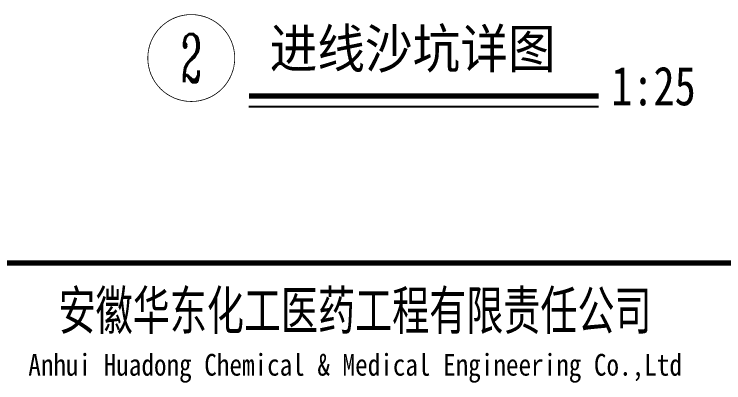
# Model space of a CAD drawing. Extents: x 5279878 to 5976284, y -275259 to -27697.
# Drawn here: x 5382531 to 5391671, y -206849 to -202099 of the extents above; entities that cross this region are included whole.
import ezdxf
from ezdxf.enums import TextEntityAlignment as Align

# ---------------------------------------------------------------- set-up
doc = ezdxf.new("R2010")
doc.units = 0
doc.header["$LTSCALE"] = 1000
doc.header["$MEASUREMENT"] = 0
doc.layers.get('0').update_dxf_attribs({"linetype": 'CONTINUOUS'})
for name, color, linetype in [('DIM_IDEN', 3, 'CONTINUOUS'), ('PUB_TEXT', 7, 'CONTINUOUS'), ('图名', 15, 'CONTINUOUS')]:
    doc.layers.add(name, color=color, linetype=linetype)
doc.styles.add('_TCH_LABEL', font='COMPLEX', dxfattribs={"bigfont": 'GBCBIG'})
doc.styles.add('宋体', font='', dxfattribs={"width": 0.7})
doc.styles.get('宋体').set_extended_font_data('SimSun')

msp = doc.modelspace()

# ---------------------------------------------------------------- linework, layer by layer
at = {"const_width": 70}
msp.add_lwpolyline([(5398726.8, -205305.2), (5380726.8, -205305.2)], dxfattribs=at)
at = {"layer": 'DIM_IDEN', "const_width": 10}
msp.add_lwpolyline([(5385371.3, -202664.3, 1), (5384251.3, -202664.3, 1)], format="xyb", close=True, dxfattribs=at)
at = {"layer": '图名'}
msp.add_line((5385554.3, -203286.9), (5390057.3, -203286.9), dxfattribs=at)
at = {"layer": '图名', "const_width": 70}
msp.add_lwpolyline([(5385554.3, -203153.7), (5390057.3, -203153.7)], dxfattribs=at)

# ---------------------------------------------------------------- texts
at = {"style": '宋体'}
for s, height, width, p in [('安徽华东化工医药工程有限责任公司', 500, 0.7, (5386921.7, -205905.2)), ('Anhui Huadong Chemical & Medical Engineering Co.,Ltd', 280, 0.85, (5386921.7, -206655.2))]:
    msp.add_text(s, height=height, dxfattribs=dict(at, width=width)).set_placement(p, align=Align.MIDDLE)
at = {"layer": 'PUB_TEXT', "style": '_TCH_LABEL', "width": 0.642857}
msp.add_text('2', height=617.7, dxfattribs=at).set_placement((5384679, -202973.1), (5384943.7, -202973.1), align=Align.FIT)
at = {"layer": '图名', "style": '宋体'}
for s, width, p in [('进线沙坑详图', 0.9, (5385821.5, -202792.9)), ('1:25', 0.8, (5390221, -203273.8))]:
    msp.add_text(s, height=500, dxfattribs=dict(at, width=width)).set_placement(p)

doc.saveas('drawing.dxf')
